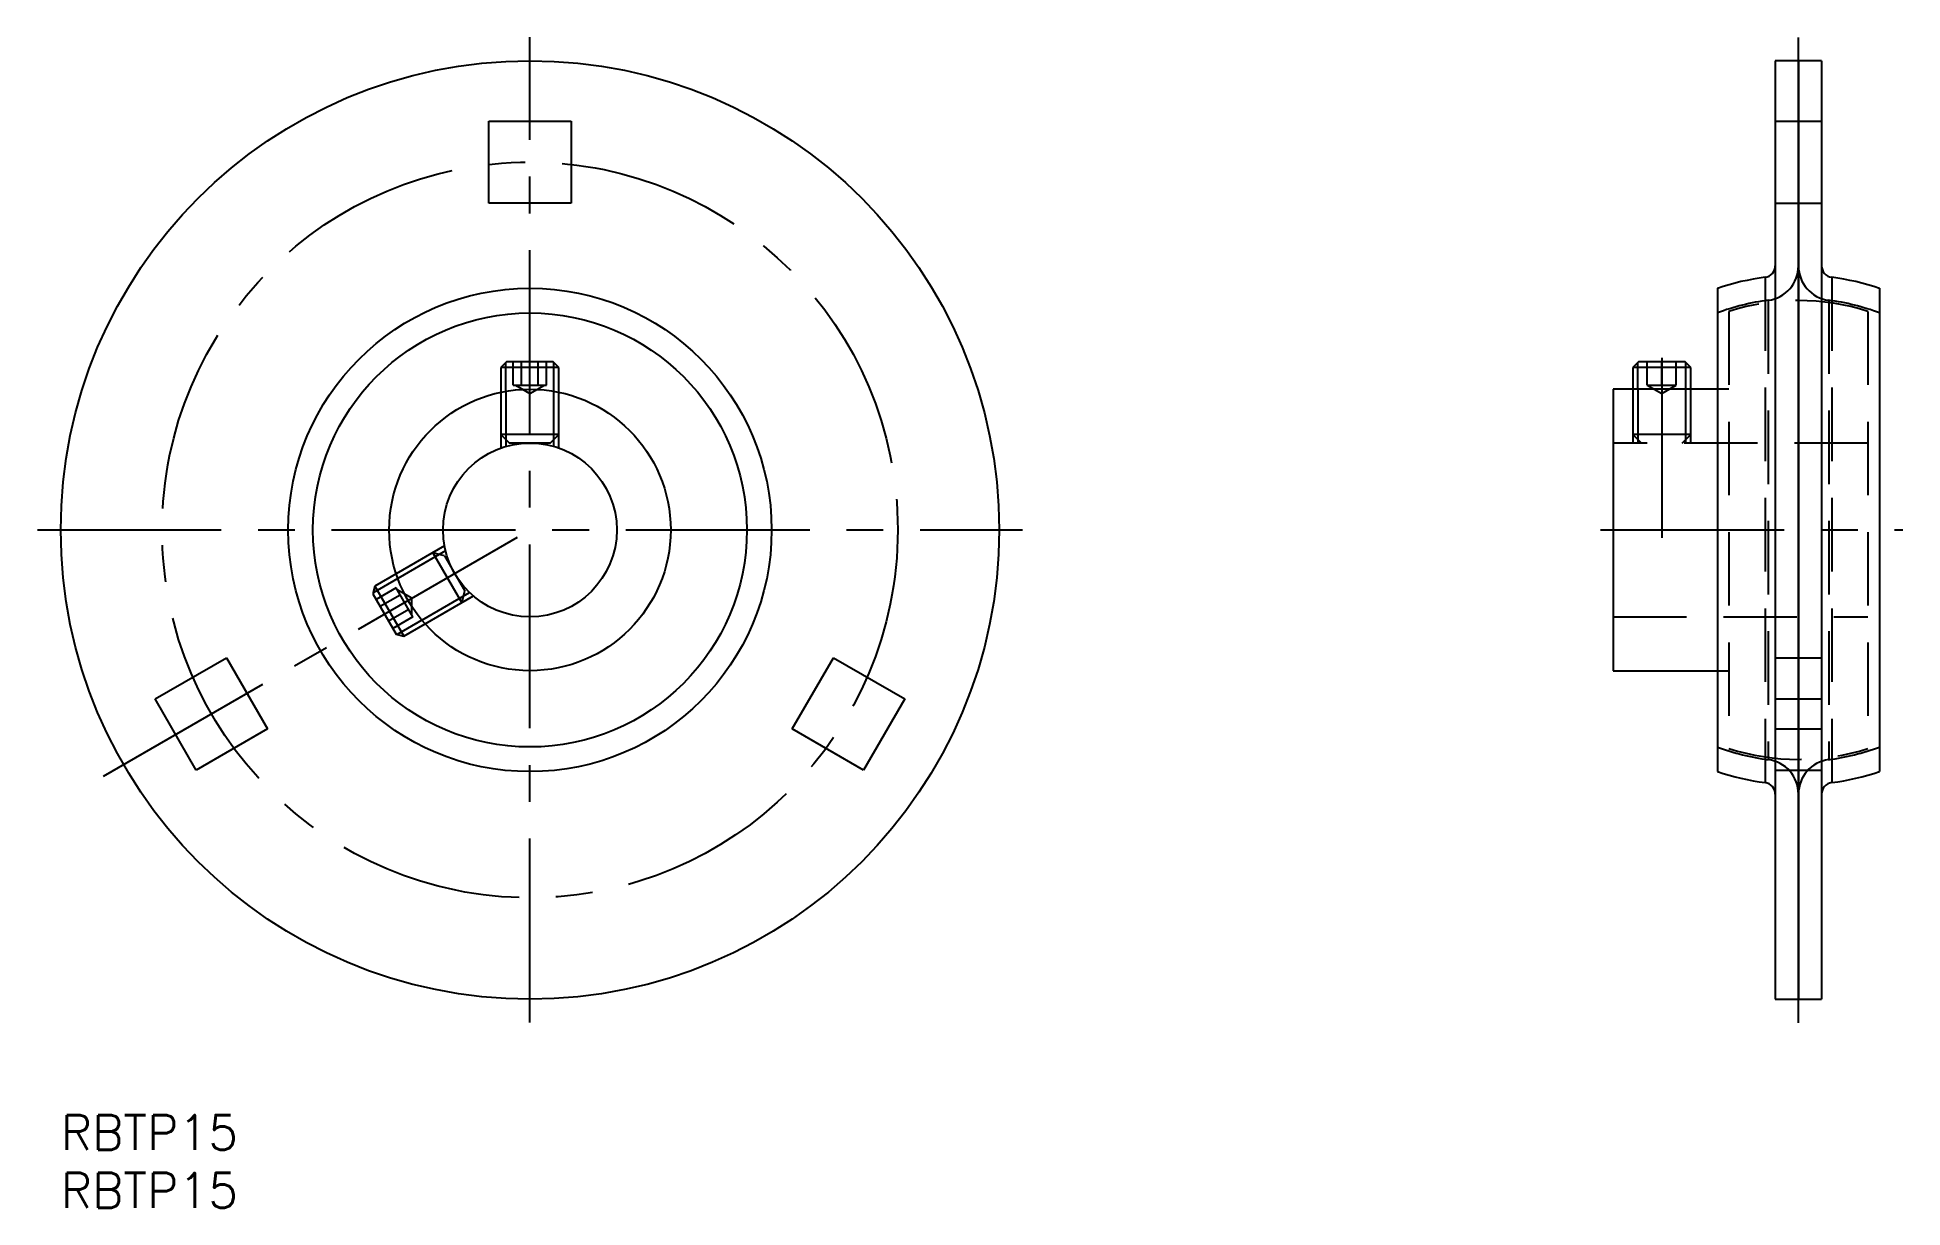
# Model space of a CAD drawing. Extents: x -2 to 159, y -8 to 93.
import ezdxf

# ---------------------------------------------------------------- set-up
doc = ezdxf.new("R2010")
doc.units = 0
doc.header["$LTSCALE"] = 0.5
doc.linetypes.add('CENTER', pattern=[50.8, 31.75, -6.35, 6.35, -6.35])
doc.linetypes.add('DASHED', pattern=[19.05, 12.7, -6.35])
for name, color, linetype in [('MSM_CENTER', 1, 'CENTER'), ('MSM_CONTINUOUS', 7, 'CONTINUOUS'), ('MSM_DASHED', 4, 'DASHED'), ('MSM_NARROW', 5, 'CONTINUOUS'), ('MSM_PART_NUMBER', 7, 'CONTINUOUS')]:
    doc.layers.add(name, color=color, linetype=linetype)
doc.styles.get("Standard").update_dxf_attribs({"font": 'txt.shx', "height": 3, "bigfont": 'bigfont.shx'})

msp = doc.modelspace()

# ---------------------------------------------------------------- linework, layer by layer
at = {"layer": 'MSM_CENTER'}
for p, q in [((40.5, 7.98), (40.5, 93.03)), ((150, 7.96), (150, 93.01)), ((138.2, 65.35), (138.2, 49.83)), ((-2.02, 50.5), (83.02, 50.5)), ((3.69, 29.25), (41.91, 51.31)), ((132.9, 50.5), (159, 50.5))]:
    msp.add_line(p, q, dxfattribs=at)
msp.add_circle((40.5, 50.5), 31.75, dxfattribs=at)
at = {"layer": 'MSM_CONTINUOUS'}
for p, q in [((149.98, 91), (148, 91)), ((148, 91), (148, 10)), ((150, 90.98), (149.98, 91)), ((149.98, 91), (149.98, 10)), ((150.02, 91), (150, 90.98)), ((150, 90.98), (150, 10.02)), ((152, 91), (150.02, 91)), ((150.02, 91), (150.02, 10)), ((152, 91), (152, 10)), ((36.95, 78.7), (36.95, 85.8)), ((36.95, 85.8), (44.05, 85.8)), ((44.05, 85.8), (44.05, 78.7)), ((44.05, 78.7), (36.95, 78.7)), ((143, 71.36), (143, 29.64)), ((157, 71.36), (157, 29.64)), ((38.49, 65), (38, 64.51)), ((43, 64.51), (38, 64.51)), ((38, 64.51), (38, 62.39)), ((42.51, 65), (38.49, 65)), ((43, 64.51), (42.51, 65)), ((43, 62.39), (43, 64.51)), ((136.19, 65), (135.7, 64.51)), ((140.7, 64.51), (135.7, 64.51)), ((135.7, 64.51), (135.7, 62.65)), ((140.21, 65), (136.19, 65)), ((140.7, 64.51), (140.21, 65)), ((140.7, 62.65), (140.7, 64.51)), ((143, 62.65), (134, 62.65)), ((134, 62.65), (134, 38.35)), ((28.95, 46.72), (27.12, 45.66)), ((27.12, 45.66), (26.94, 44.99)), ((27.12, 45.66), (29.62, 41.33)), ((26.94, 44.99), (28.95, 41.51)), ((29.62, 41.33), (31.45, 42.39)), ((28.95, 41.51), (29.62, 41.33)), ((8.15, 35.92), (14.3, 39.47)), ((14.3, 39.47), (17.85, 33.33)), ((63.15, 33.33), (66.7, 39.47)), ((66.7, 39.47), (72.85, 35.92)), ((134, 38.35), (143, 38.35)), ((11.7, 29.78), (8.15, 35.92)), ((72.85, 35.92), (69.3, 29.78)), ((17.85, 33.33), (11.7, 29.78)), ((69.3, 29.78), (63.15, 33.33)), ((148, 10), (149.98, 10)), ((149.98, 10), (150, 10.02)), ((150, 10.02), (150.02, 10)), ((150.02, 10), (152, 10))]:
    msp.add_line(p, q, dxfattribs=at)
for radius in [40.5, 20.86, 18.73, 12.15, 7.5]:
    msp.add_circle((40.5, 50.5), radius, dxfattribs=at)
for centre, radius, start, end in [((147, 73.3), 1, 277.4947, 0), ((153, 73.3), 1, 180, 262.5053), ((150, 50.5), 22, 97.4947, 108.553), ((150, 50.5), 22, 71.447, 82.5053), ((150, 50.5), 22, 251.447, 262.5053), ((150, 50.5), 22, 277.4947, 288.553), ((147, 27.7), 1, 0, 82.5053), ((153, 27.7), 1, 97.4947, 180)]:
    msp.add_arc(centre, radius, start, end, dxfattribs=at)
at = {"layer": 'MSM_DASHED'}
for p, q in [((148, 85.8), (152, 85.8)), ((148, 78.7), (152, 78.7)), ((147.13, 72.31), (147.13, 28.69)), ((152.87, 72.31), (152.87, 28.69)), ((144, 69.37), (144, 31.63)), ((147.39, 70.33), (147.39, 30.67)), ((152.61, 70.33), (152.61, 30.67)), ((156, 69.37), (156, 31.63)), ((39.06, 63), (39.06, 65)), ((39.78, 63), (39.78, 65)), ((41.22, 63), (41.22, 65)), ((41.94, 63), (41.94, 65)), ((136.95, 63), (136.95, 65)), ((138.2, 63), (138.2, 65)), ((139.45, 63), (139.45, 65)), ((39.06, 63), (41.94, 63)), ((39.25, 63), (40.5, 62.28)), ((40.5, 62.28), (41.75, 63)), ((136.95, 63), (139.45, 63)), ((136.95, 63), (138.2, 62.28)), ((138.2, 62.28), (139.45, 63)), ((38, 62.39), (38, 57.57)), ((38.43, 62.47), (38.43, 57.71)), ((42.57, 57.71), (42.57, 62.47)), ((43, 57.57), (43, 62.39)), ((135.7, 62.65), (135.7, 58)), ((135.71, 62.65), (135.7, 62.65)), ((136.13, 62.65), (136.13, 58)), ((140.27, 58), (140.27, 62.65)), ((140.7, 58), (140.7, 62.65)), ((140.7, 62.65), (140.7, 62.65)), ((144, 62.65), (143, 62.65)), ((38, 58.75), (38.75, 58)), ((43, 58.75), (38, 58.75)), ((42.25, 58), (38.75, 58)), ((42.25, 58), (43, 58.75)), ((156, 58), (134, 58)), ((135.7, 58.75), (136.45, 58)), ((140.7, 58.75), (135.7, 58.75)), ((139.95, 58), (140.7, 58.75)), ((33.13, 49.13), (28.95, 46.72)), ((33.22, 48.69), (29.1, 46.3)), ((33.13, 48.27), (32.11, 48.54)), ((32.11, 48.54), (34.61, 44.21)), ((33.13, 48.27), (34.88, 45.23)), ((28.95, 45.5), (27.22, 44.5)), ((30.4, 43), (28.95, 45.5)), ((30.3, 44.61), (29.05, 45.33)), ((31.16, 42.72), (35.29, 45.11)), ((34.61, 44.21), (34.88, 45.23)), ((29.31, 44.88), (27.58, 43.88)), ((30.04, 43.63), (28.3, 42.63)), ((30.3, 43.17), (30.3, 44.61)), ((31.45, 42.39), (35.63, 44.8)), ((30.4, 43), (28.66, 42)), ((134, 43), (156, 43)), ((148, 39.47), (152, 39.47)), ((143, 38.35), (144, 38.35)), ((148, 35.92), (152, 35.92)), ((148, 33.33), (152, 33.33)), ((148, 29.78), (152, 29.78))]:
    msp.add_line(p, q, dxfattribs=at)
for centre, radius, start, end in [((147, 73.3), 3, 277.4947, 0), ((153, 73.3), 3, 180, 262.5053), ((150, 50.5), 20, 97.4947, 110.4873), ((150, 50.5), 19.8, 72.3603, 107.6397), ((150, 50.5), 20, 69.5127, 82.5053), ((150, 50.5), 20, 249.5127, 262.5053), ((150, 50.5), 19.8, 252.3603, 287.6397), ((147, 27.7), 3, 360, 82.5053), ((153, 27.7), 3, 97.4947, 180), ((150, 50.5), 20, 277.4947, 290.4873)]:
    msp.add_arc(centre, radius, start, end, dxfattribs=at)
at = {"layer": 'MSM_NARROW'}
for p, q in [((38.43, 62.47), (38.43, 64.94)), ((42.57, 62.47), (42.57, 64.94)), ((136.13, 62.65), (136.13, 64.94)), ((140.27, 62.65), (140.27, 64.94)), ((29.1, 46.3), (26.96, 45.07)), ((31.16, 42.72), (29.03, 41.49))]:
    msp.add_line(p, q, dxfattribs=at)

# ---------------------------------------------------------------- texts
at = {"layer": 'MSM_PART_NUMBER'}
for p in [(0, -3), (0, -8)]:
    msp.add_text('RBTP15', height=3, dxfattribs=at).set_placement(p)

doc.saveas('drawing.dxf')
